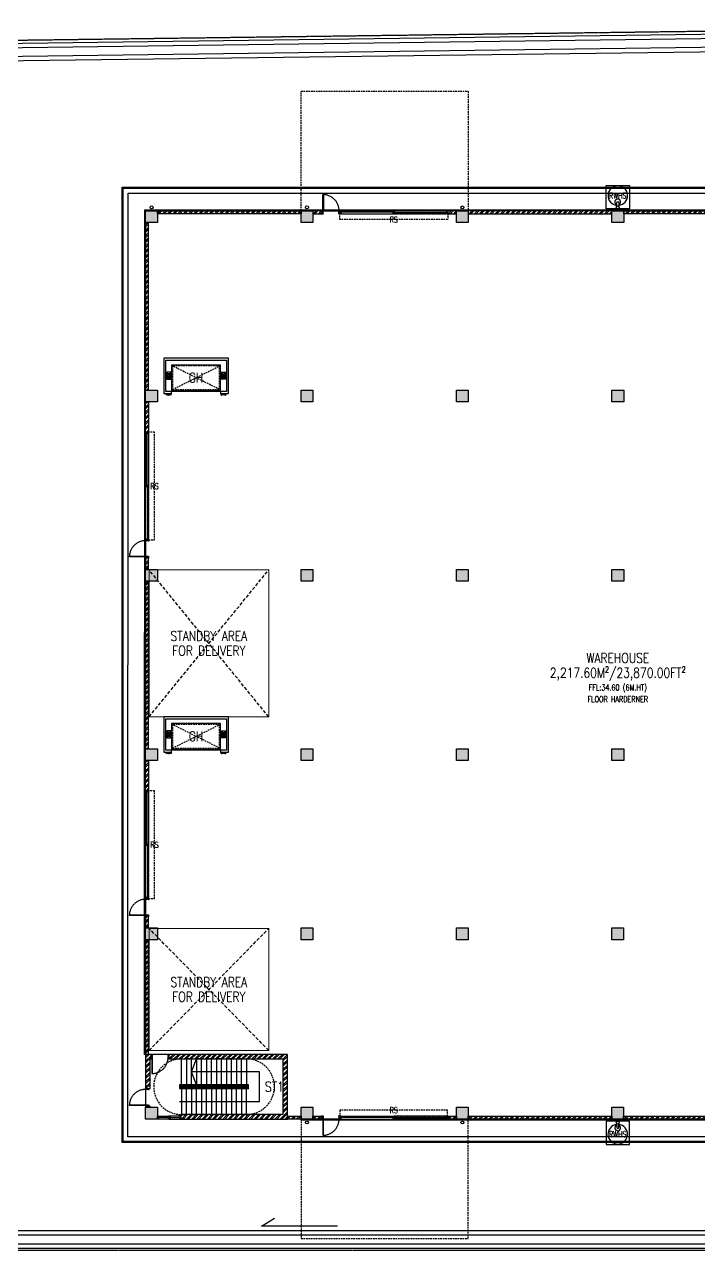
# Model space of a CAD drawing. Header units: millimetres. Extents: x -1052 to 3351, y 0 to 2015.
# Drawn here: x 915 to 1423, y 1023 to 1949 of the extents above; entities that cross this region are included whole.
import ezdxf
from ezdxf.enums import TextEntityAlignment as Align

# ---------------------------------------------------------------- set-up
doc = ezdxf.new("R2010")
doc.units = ezdxf.units.MM
for name, pattern in [('DASHED', [0.75, 0.5, -0.25]), ('HIDDEN', [0.375, 0.25, -0.125]), ('PHANTOM', [2.5, 1.25, -0.25, 0.25, -0.25, 0.25, -0.25])]:
    doc.linetypes.add(name, pattern=pattern)
for name, color, linetype in [('4', 9, 'Continuous'), ('BOUNDARY', 6, 'PHANTOM'), ('Column Existing', 9, 'Continuous'), ('DRAIN', 5, 'Continuous'), ('New Renovation', 7, 'Continuous')]:
    doc.layers.add(name, color=color, linetype=linetype)
doc.styles.add('TITLE$0$NOTES', font='romans.shx', dxfattribs={"width": 0.8})
pattern_1 = [(49.99833, (-90.8206, -3982.483), (5.3047774, -0.464264), [0.554693, -6.101625]), (354.99833, (-90.8206, -3982.483), (-1.02603, 5.5631745), [0.4437545, -4.8813]), (100.44977, (-90.3785, -3982.522), (4.2787477, 5.0989104), [0.4714167, -5.185583]), (46.18253, (-90.8206, -3981.004), (7.893184, -1.224396), [0.83204, -9.152437]), (96.63396, (-90.163, -3981.106), (6.912885, 7.204291), [0.707125, -7.778379]), (351.18249, (-90.8206, -3981.004), (6.912885, 7.204291), [0.665632, -7.32195]), (20.99833, (-90.081, -3981.374), (4.4145832, -2.9778616), [0.554693, -6.101625]), (325.99833, (-90.081, -3981.374), (1.7996947, 5.363091), [0.4437545, -4.8813]), (71.44977, (-89.713, -3981.622), (6.214278, 2.3852296), [0.4714166, -5.185583]), (37.498327, (-90.8206, -3982.4832), (0.0900051, 2.46205), [0, -4.8221326, 0, -4.955259, 0, -4.8997897]), (7.498327, (-90.8206, -3982.4832), (1.9457235, 2.9169763), [0, -2.8252372, 0, -4.711194, 0, -1.867467]), (327.498327, (-92.4699, -3982.4831), (3.94809726, -0.1669291), [0, -1.8489772, 0, -5.768809, 0, -7.6547658]), (317.49833, (-93.2095, -3982.483), (4.3132134, 0.7402414), [0, -2.4036704, 0, -3.8310808, 0, -5.435993])]

msp = doc.modelspace()

# ---------------------------------------------------------------- hatches: boundary and pattern name
at = {"layer": 'Column Existing'}
h = msp.add_hatch(dxfattribs=at)
h.set_pattern_fill('AR-CONC', color=8, scale=0.739591, angle=359.9983267)
h.set_pattern_definition(pattern_1)
h.paths.add_polyline_path([(1709.4276, 1808.0903), (1718.3027, 1808.09), (1718.3024, 1799.2149), (1709.4273, 1799.2152)])
h.paths.add_polyline_path([(1592.2024, 1808.0937), (1601.0775, 1808.0934), (1601.0773, 1799.2183), (1592.2022, 1799.2186)])
h.paths.add_polyline_path([(1474.9773, 1808.0971), (1483.8524, 1808.0968), (1483.8521, 1799.2218), (1474.977, 1799.222)])
h.paths.add_polyline_path([(1357.7521, 1808.1005), (1366.6272, 1808.1003), (1366.627, 1799.2252), (1357.7519, 1799.2254)])
h.paths.add_polyline_path([(1240.527, 1808.104), (1249.4021, 1808.1037), (1249.4018, 1799.2286), (1240.5267, 1799.2289)])
h.paths.add_polyline_path([(1123.3018, 1808.1074), (1132.1769, 1808.1071), (1132.1767, 1799.232), (1123.3016, 1799.2323)])
h.paths.add_polyline_path([(1006.0767, 1808.1108), (1014.9518, 1808.1105), (1014.9515, 1799.2354), (1006.0764, 1799.2357)])
h.paths.add_polyline_path([(1006.0727, 1672.7657), (1014.9478, 1672.7654), (1014.9475, 1663.8903), (1006.0725, 1663.8906)])
h.paths.add_polyline_path([(1709.4237, 1672.7451), (1718.2987, 1672.7449), (1718.2985, 1663.8698), (1709.4234, 1663.87)])
h.paths.add_polyline_path([(1709.4197, 1537.4), (1718.2948, 1537.3997), (1718.2945, 1528.5246), (1709.4194, 1528.5249)])
h.paths.add_polyline_path([(1709.4157, 1402.0549), (1718.2908, 1402.0546), (1718.2906, 1393.1795), (1709.4155, 1393.1798)])
h.paths.add_polyline_path([(1709.4118, 1266.7097), (1718.2869, 1266.7095), (1718.2866, 1257.8344), (1709.4115, 1257.8346)])
h.paths.add_polyline_path([(1709.4078, 1131.3646), (1718.2829, 1131.3643), (1718.2827, 1122.4892), (1709.4076, 1122.4895)])
h.paths.add_polyline_path([(1592.1827, 1131.368), (1601.0578, 1131.3678), (1601.0575, 1122.4927), (1592.1824, 1122.4929)])
h.paths.add_polyline_path([(1474.9575, 1131.3714), (1483.8326, 1131.3712), (1483.8324, 1122.4961), (1474.9573, 1122.4963)])
h.paths.add_polyline_path([(1357.7324, 1131.3749), (1366.6075, 1131.3746), (1366.6072, 1122.4995), (1357.7321, 1122.4998)])
h.paths.add_polyline_path([(1240.5072, 1131.3783), (1249.3823, 1131.378), (1249.382, 1122.5029), (1240.507, 1122.5032)])
h.paths.add_polyline_path([(1123.2821, 1131.3817), (1132.1571, 1131.3814), (1132.1569, 1122.5064), (1123.2818, 1122.5066)])
h.paths.add_polyline_path([(1006.0569, 1131.3851), (1014.932, 1131.3849), (1014.9317, 1122.5098), (1006.0566, 1122.51)])
h.paths.add_polyline_path([(1006.0609, 1266.7303), (1014.9359, 1266.73), (1014.9357, 1257.8549), (1006.0606, 1257.8552)])
h.paths.add_polyline_path([(1006.0648, 1402.0754), (1014.9399, 1402.0751), (1014.9396, 1393.2), (1006.0645, 1393.2003)])
h.paths.add_polyline_path([(1006.0688, 1537.4205), (1014.9438, 1537.4203), (1014.9436, 1528.5452), (1006.0685, 1528.5454)])
h = msp.add_hatch(dxfattribs=at)
h.set_pattern_fill('ANSI32', color=8, scale=7.395909, angle=359.9983267)
h.set_pattern_definition([(44.99833, (900.0701, 1016.6136), (-1.961079, 1.961194), []), (44.99833, (901.3776, 1016.6135), (-1.961079, 1.961194), [])])
h.paths.add_polyline_path([(1601.0576, 1124.7114), (1709.4076, 1124.7083), (1709.4076, 1122.4895), (1601.0575, 1122.4927)])
h.paths.add_polyline_path([(1718.2866, 1257.8344), (1718.2829, 1131.3643), (1716.0642, 1131.3644), (1716.0679, 1257.8344)])
h.paths.add_polyline_path([(1585.1563, 1122.4931), (1592.1824, 1122.4929), (1592.1825, 1124.7117), (1585.1564, 1124.7119)])
h.paths.add_polyline_path([(1366.6073, 1124.7183), (1474.9573, 1124.7151), (1474.9573, 1122.4963), (1366.6072, 1122.4995)])
h.paths.add_polyline_path([(1249.3821, 1124.7217), (1357.7322, 1124.7185), (1357.7321, 1122.4998), (1249.382, 1122.5029)])
h.paths.add_polyline_path([(1139.183, 1122.5062), (1132.1569, 1122.5064), (1132.157, 1124.7251), (1139.1831, 1124.7249)])
h.paths.add_polyline_path([(1113.0015, 1124.7257), (1123.2819, 1124.7254), (1123.2818, 1122.5066), (1113.0015, 1122.5069)])
h.paths.add_polyline_path([(1006.0606, 1257.8552), (1006.0581, 1171.323), (1008.2768, 1171.323), (1008.2794, 1257.8551)])
h.paths.add_polyline_path([(1006.0611, 1275.6054), (1006.0609, 1266.7303), (1008.2796, 1266.7302), (1008.2799, 1275.6053)])
h.paths.add_polyline_path([(1006.0639, 1370.273), (1006.0645, 1393.2003), (1008.2833, 1393.2002), (1008.2826, 1370.2729)])
h.paths.add_polyline_path([(1006.0685, 1528.5454), (1006.0648, 1402.0754), (1008.2836, 1402.0753), (1008.2873, 1528.5454)])
h.paths.add_polyline_path([(1006.069, 1546.2956), (1006.0688, 1537.4205), (1008.2875, 1537.4205), (1008.2878, 1546.2956)])
h.paths.add_polyline_path([(1006.0718, 1640.9633), (1006.0725, 1663.8906), (1008.2912, 1663.8905), (1008.2906, 1640.9632)])
h.paths.add_polyline_path([(1006.0764, 1799.2357), (1006.0727, 1672.7657), (1008.2915, 1672.7656), (1008.2952, 1799.2356)])
h.paths.add_polyline_path([(1014.9518, 1808.1105), (1123.3018, 1808.1074), (1123.3018, 1805.8886), (1014.9517, 1805.8918)])
h.paths.add_polyline_path([(1139.203, 1808.1069), (1132.1769, 1808.1071), (1132.1768, 1805.8883), (1139.203, 1805.8881)])
h.paths.add_polyline_path([(1357.7521, 1808.1005), (1249.4021, 1808.1037), (1249.402, 1805.8849), (1357.7521, 1805.8818)])
h.paths.add_polyline_path([(1366.6272, 1808.1003), (1474.9773, 1808.0971), (1474.9772, 1805.8783), (1366.6272, 1805.8815)])
h.paths.add_polyline_path([(1585.1763, 1808.0939), (1592.2024, 1808.0937), (1592.2024, 1805.8749), (1585.1763, 1805.8751)])
h.paths.add_polyline_path([(1601.0775, 1808.0934), (1669.4897, 1808.0914), (1669.4896, 1805.8727), (1601.0775, 1805.8747)])
h.paths.add_polyline_path([(1718.2906, 1393.1795), (1718.2869, 1266.7095), (1716.0681, 1266.7095), (1716.0718, 1393.1796)])
h.paths.add_polyline_path([(1718.2908, 1402.0546), (1718.2945, 1528.5246), (1716.0758, 1528.5247), (1716.0721, 1402.0547)])
h.paths.add_polyline_path([(1718.2985, 1663.8698), (1718.2948, 1537.3997), (1716.076, 1537.3998), (1716.0797, 1663.8698)])
h.paths.add_polyline_path([(1716.0808, 1701.1452), (1718.2996, 1701.1452), (1718.2987, 1672.7449), (1716.08, 1672.7449)])
h.paths.add_polyline_path([(1483.8524, 1808.0968), (1490.5087, 1808.0967), (1490.5086, 1805.8779), (1483.8523, 1805.8781)])
h.paths.add_polyline_path([(1490.4887, 1124.7147), (1483.8324, 1124.7149), (1483.8324, 1122.4961), (1490.4887, 1122.4959)])
h.paths.add_polyline_path([(1233.8507, 1124.7222), (1240.507, 1124.722), (1240.507, 1122.5032), (1233.8506, 1122.5034)])
h.paths.add_polyline_path([(1233.8706, 1805.8854), (1240.5269, 1805.8852), (1240.527, 1808.104), (1233.8707, 1808.1041)])
h = msp.add_hatch(dxfattribs=at)
h.set_pattern_fill('AR-CONC', color=8, scale=0.739591, angle=359.9983267)
h.set_pattern_definition(pattern_1)
h.paths.add_polyline_path([(1592.1945, 1537.4034), (1601.0696, 1537.4032), (1601.0694, 1528.5281), (1592.1943, 1528.5283)])
h.paths.add_polyline_path([(1474.9694, 1537.4068), (1483.8445, 1537.4066), (1483.8442, 1528.5315), (1474.9691, 1528.5317)])
h.paths.add_polyline_path([(1357.7442, 1537.4103), (1366.6193, 1537.41), (1366.6191, 1528.5349), (1357.744, 1528.5352)])
h.paths.add_polyline_path([(1240.5191, 1537.4137), (1249.3942, 1537.4134), (1249.3939, 1528.5383), (1240.5188, 1528.5386)])
h.paths.add_polyline_path([(1123.2939, 1537.4171), (1132.169, 1537.4168), (1132.1687, 1528.5418), (1123.2937, 1528.542)])
h.paths.add_polyline_path([(1592.1985, 1672.7485), (1601.0736, 1672.7483), (1601.0733, 1663.8732), (1592.1982, 1663.8735)])
h.paths.add_polyline_path([(1474.9733, 1672.752), (1483.8484, 1672.7517), (1483.8482, 1663.8766), (1474.9731, 1663.8769)])
h.paths.add_polyline_path([(1357.7482, 1672.7554), (1366.6233, 1672.7551), (1366.623, 1663.88), (1357.7479, 1663.8803)])
h.paths.add_polyline_path([(1240.523, 1672.7588), (1249.3981, 1672.7586), (1249.3979, 1663.8835), (1240.5228, 1663.8837)])
h.paths.add_polyline_path([(1123.2979, 1672.7622), (1132.173, 1672.762), (1132.1727, 1663.8869), (1123.2976, 1663.8872)])
h.paths.add_polyline_path([(1592.1866, 1266.7131), (1601.0617, 1266.7129), (1601.0615, 1257.8378), (1592.1864, 1257.8381)])
h.paths.add_polyline_path([(1474.9615, 1266.7166), (1483.8366, 1266.7163), (1483.8363, 1257.8412), (1474.9612, 1257.8415)])
h.paths.add_polyline_path([(1357.7363, 1266.72), (1366.6114, 1266.7197), (1366.6112, 1257.8446), (1357.7361, 1257.8449)])
h.paths.add_polyline_path([(1240.5112, 1266.7234), (1249.3863, 1266.7232), (1249.386, 1257.8481), (1240.5109, 1257.8483)])
h.paths.add_polyline_path([(1123.286, 1266.7268), (1132.1611, 1266.7266), (1132.1608, 1257.8515), (1123.2858, 1257.8518)])
h.paths.add_polyline_path([(1592.1906, 1402.0583), (1601.0657, 1402.058), (1601.0654, 1393.1829), (1592.1903, 1393.1832)])
h.paths.add_polyline_path([(1474.9654, 1402.0617), (1483.8405, 1402.0614), (1483.8403, 1393.1864), (1474.9652, 1393.1866)])
h.paths.add_polyline_path([(1357.7403, 1402.0651), (1366.6154, 1402.0649), (1366.6151, 1393.1898), (1357.74, 1393.19)])
h.paths.add_polyline_path([(1240.5151, 1402.0686), (1249.3902, 1402.0683), (1249.39, 1393.1932), (1240.5149, 1393.1935)])
h.paths.add_polyline_path([(1123.29, 1402.072), (1132.1651, 1402.0717), (1132.1648, 1393.1966), (1123.2897, 1393.1969)])
h = msp.add_hatch(dxfattribs=at)
h.set_pattern_fill('ANSI32', color=8, scale=7.395909, angle=359.9983267)
h.set_pattern_definition([(44.9983, (993.7794, 1122.5104), (-1.96108, 1.961194), []), (44.9983, (995.0868, 1122.5104), (-1.96108, 1.961194), [])])
h.paths.add_polyline_path([(1006.0569, 1131.3851), (1009.459, 1131.385), (1009.459, 1132.1246), (1006.0569, 1132.1247)])
h.paths.add_polyline_path([(1009.4601, 1167.9208), (1010.1997, 1167.9208), (1010.1998, 1171.3229), (1006.0581, 1171.323), (1006.0573, 1145.4374), (1006.0573, 1145.4374), (1009.4594, 1145.4373)])
h.paths.add_polyline_path([(1113.0029, 1171.3199), (1023.5124, 1171.3225), (1023.5123, 1167.9204), (1109.6007, 1167.9179), (1109.5995, 1125.9091), (1032.682, 1125.9114), (1032.6819, 1122.5093), (1113.0015, 1122.5069)])

# ---------------------------------------------------------------- linework, layer by layer
at = {"layer": '4'}
msp.add_lwpolyline([(1150.7537, 1041.5819), (1093.3928, 1041.5819), (1103.2045, 1047.6168)], dxfattribs=at)
msp.add_lwpolyline([(1150.7537, 1041.5819), (1093.3928, 1041.5819), (1103.2045, 1047.6168)], dxfattribs=at)
at = {"layer": 'BOUNDARY'}
for p, q in [((-1051.5332, 1911.0744), (1803.3539, 1948.7238)), ((-1051.5332, 1911.0744), (1803.3539, 1948.7238)), ((1939.4602, 1023.2889), (-942.8866, 1023.373))]:
    msp.add_line(p, q, dxfattribs=at)
at = {"layer": 'DRAIN'}
for p, q in [((-1024.9117, 1909.2065), (1788.7577, 1946.3124)), ((-1024.9117, 1909.2065), (1788.7577, 1946.3124)), ((-1024.912, 1899.2212), (1780.151, 1936.2135)), ((-1024.912, 1899.2212), (1780.151, 1936.2135)), ((-1024.9118, 1905.8781), (1785.8888, 1942.9461)), ((-1024.9118, 1905.8781), (1785.8888, 1942.9461)), ((-922.795, 1897.2397), (1778.9433, 1932.8694)), ((-922.795, 1897.2397), (1778.9433, 1932.8694)), ((1807.3861, 1038.0845), (-918.4271, 1038.1641)), ((1817.3703, 1028.0998), (-918.4274, 1028.1797)), ((1810.7141, 1034.7563), (-918.4272, 1034.836)), ((1820.6983, 1024.7715), (-918.4275, 1024.8515))]:
    msp.add_line(p, q, dxfattribs=at)
at = {"layer": 'New Renovation', "linetype": 'ByBlock'}
for p, q in [((1139.203, 1808.4767), (1139.2029, 1805.5183)), ((1139.7207, 1808.1069), (1152.5157, 1808.1065)), ((1139.9426, 1805.8881), (1139.9425, 1805.5183)), ((1151.776, 1805.8878), (1151.776, 1805.518)), ((1152.5157, 1808.4763), (1152.5156, 1805.518)), ((1005.6996, 1559.6083), (1008.658, 1559.6082)), ((1006.0694, 1559.0906), (1006.069, 1546.8134)), ((1008.2882, 1558.8686), (1008.658, 1558.8686)), ((1005.6992, 1546.2956), (1008.6576, 1546.2956)), ((1008.2878, 1547.0352), (1008.6576, 1547.0352)), ((1005.6917, 1288.918), (1008.65, 1288.9179)), ((1006.0615, 1288.4003), (1006.0611, 1276.1231)), ((1008.2802, 1288.1783), (1008.65, 1288.1783)), ((1005.6913, 1275.6054), (1008.6496, 1275.6053)), ((1008.2799, 1276.3449), (1008.6497, 1276.3449)), ((1010.1997, 1168.7344), (1010.1998, 1171.6927)), ((1010.9394, 1171.3229), (1010.9394, 1171.6927)), ((1022.7728, 1171.3226), (1022.7728, 1171.6923)), ((1023.5123, 1168.734), (1023.5124, 1171.6923)), ((1005.6875, 1145.4374), (1008.6459, 1145.4373)), ((1008.2761, 1144.6977), (1008.6459, 1144.6977)), ((1005.6871, 1132.1247), (1008.6455, 1132.1246)), ((1008.2757, 1132.8642), (1008.6455, 1132.8642)), ((1139.183, 1122.1364), (1139.1831, 1125.0947)), ((1151.9779, 1122.5058), (1139.7007, 1122.5061)), ((1139.9227, 1124.7249), (1139.9227, 1125.0947)), ((1151.7561, 1124.7246), (1151.7561, 1125.0944)), ((1152.4956, 1122.136), (1152.4957, 1125.0943))]:
    msp.add_line(p, q, dxfattribs=at)
at = {"layer": 'New Renovation'}
for p, q in [((1022.1481, 1685.7889), (1022.614, 1685.7889)), ((1022.3811, 1686.0219), (1022.3811, 1685.556)), ((1022.8248, 1684.478), (1022.8248, 1684.1222)), ((1024.3779, 1684.478), (1024.3779, 1684.1222)), ((1025.0547, 1685.7888), (1024.5888, 1685.7889)), ((1024.8217, 1686.0218), (1024.8217, 1685.5559)), ((1063.1954, 1685.7877), (1063.6613, 1685.7877)), ((1063.4284, 1686.0207), (1063.4284, 1685.5548)), ((1063.8721, 1684.4768), (1063.8721, 1684.121)), ((1065.4252, 1684.4768), (1065.4252, 1684.121)), ((1066.102, 1685.7876), (1065.6361, 1685.7877)), ((1065.869, 1686.0206), (1065.869, 1685.5547)), ((1022.148, 1681.3514), (1022.6139, 1681.3514)), ((1022.3809, 1681.1184), (1022.3809, 1681.5843)), ((1022.5918, 1684.2451), (1023.0577, 1684.2451)), ((1022.5918, 1682.9045), (1023.0577, 1682.9045)), ((1022.8247, 1682.6716), (1022.8247, 1683.1374)), ((1024.6108, 1682.9044), (1024.1449, 1682.9045)), ((1024.6109, 1684.245), (1024.145, 1684.245)), ((1024.3779, 1682.6715), (1024.3779, 1683.1374)), ((1025.0545, 1681.3513), (1024.5886, 1681.3513)), ((1024.8216, 1681.1184), (1024.8216, 1681.5842)), ((1063.1953, 1681.3502), (1063.6612, 1681.3502)), ((1063.4282, 1681.1172), (1063.4282, 1681.5831)), ((1063.6391, 1684.2439), (1064.105, 1684.2439)), ((1063.6391, 1682.9033), (1064.105, 1682.9033)), ((1063.872, 1682.6704), (1063.872, 1683.1362)), ((1065.6581, 1682.9032), (1065.1922, 1682.9033)), ((1065.6582, 1684.2438), (1065.1923, 1684.2438)), ((1065.4252, 1682.6703), (1065.4252, 1683.1362)), ((1066.1018, 1681.3501), (1065.6359, 1681.3501)), ((1065.8689, 1681.1172), (1065.8689, 1681.583)), ((1022.1401, 1410.6611), (1022.606, 1410.6611)), ((1022.1402, 1415.0987), (1022.6061, 1415.0986)), ((1022.373, 1410.4282), (1022.373, 1410.894)), ((1022.3732, 1415.3316), (1022.3732, 1414.8657)), ((1022.5839, 1413.5548), (1023.0498, 1413.5548)), ((1022.5839, 1412.2142), (1023.0498, 1412.2142)), ((1022.8168, 1411.9813), (1022.8168, 1412.4472)), ((1022.8169, 1413.7878), (1022.8169, 1413.4319)), ((1024.6029, 1412.2142), (1024.137, 1412.2142)), ((1024.603, 1413.5548), (1024.1371, 1413.5548)), ((1024.37, 1413.7877), (1024.37, 1413.4319)), ((1024.37, 1411.9812), (1024.37, 1412.4471)), ((1025.0466, 1410.661), (1024.5807, 1410.661)), ((1025.0468, 1415.0986), (1024.5809, 1415.0986)), ((1024.8137, 1410.4281), (1024.8137, 1410.894)), ((1024.8138, 1415.3315), (1024.8138, 1414.8656)), ((1063.1874, 1410.6599), (1063.6533, 1410.6599)), ((1063.1875, 1415.0975), (1063.6534, 1415.0974)), ((1063.4203, 1410.427), (1063.4203, 1410.8928)), ((1063.4205, 1415.3304), (1063.4205, 1414.8645)), ((1063.6312, 1413.5536), (1064.0971, 1413.5536)), ((1063.6312, 1412.213), (1064.0971, 1412.213)), ((1063.8641, 1411.9801), (1063.8641, 1412.446)), ((1063.8642, 1413.7866), (1063.8642, 1413.4307)), ((1065.6502, 1412.213), (1065.1843, 1412.213)), ((1065.6503, 1413.5536), (1065.1844, 1413.5536)), ((1065.4173, 1413.7865), (1065.4173, 1413.4307)), ((1065.4173, 1411.98), (1065.4173, 1412.4459)), ((1066.0939, 1410.6598), (1065.628, 1410.6598)), ((1066.0941, 1415.0974), (1065.6282, 1415.0974)), ((1065.861, 1410.4269), (1065.861, 1410.8928)), ((1065.8611, 1415.3303), (1065.8611, 1414.8644)), ((1023.5124, 1171.3225), (1010.1998, 1171.3229)), ((1006.0573, 1145.4374), (1006.0569, 1132.1247)), ((1014.9318, 1125.0983), (1014.9317, 1122.14)), ((1015.3015, 1122.5098), (1015.3015, 1122.14)), ((1015.3016, 1125.0983), (1015.3016, 1124.7285)), ((1023.0673, 1123.6189), (1015.6714, 1123.6191)), ((1023.437, 1122.5095), (1023.437, 1122.1397)), ((1023.4371, 1125.0981), (1023.4371, 1124.7283)), ((1023.8069, 1125.0981), (1023.8068, 1122.1397)), ((1023.8069, 1125.0981), (1023.8068, 1122.1397)), ((1024.1766, 1122.5095), (1024.1766, 1122.1397)), ((1024.1767, 1125.0981), (1024.1767, 1124.7283)), ((1024.5464, 1123.6189), (1031.9424, 1123.6187)), ((1032.3121, 1122.5093), (1032.3121, 1122.1395)), ((1032.3122, 1125.0978), (1032.3122, 1124.728)), ((1032.682, 1125.0978), (1032.6819, 1122.1395))]:
    msp.add_line(p, q, dxfattribs=at)
at = {"layer": 'New Renovation', "linetype": 'HIDDEN', "ltscale": 5}
for p, q in [((1026.3745, 1673.2158), (1061.8754, 1690.9649)), ((1061.8749, 1673.2147), (1026.375, 1690.9659)), ((1026.3666, 1402.5255), (1061.8675, 1420.2746)), ((1061.867, 1402.5245), (1026.3671, 1420.2757))]:
    msp.add_line(p, q, dxfattribs=at)
for points in [[(1123.3018, 1808.1074), (1123.3045, 1898.3375), (1249.4047, 1898.3338), (1249.4021, 1808.1037)], [(1123.2818, 1122.5066), (1123.2792, 1032.2765), (1249.3794, 1032.2728), (1249.382, 1122.5029)]]:
    msp.add_lwpolyline(points, dxfattribs=at)
at = {"layer": 'New Renovation'}
for points in [[(1736.0323, 1104.7385), (988.3059, 1104.7604), (988.327, 1825.8615), (1736.0534, 1825.8397)], [(1735.2928, 1105.4782), (989.0456, 1105.4999), (989.0666, 1825.1219), (1735.3138, 1825.1001)], [(1731.5949, 1109.1762), (992.7436, 1109.1978), (992.7644, 1821.4238), (1731.6157, 1821.4022)], [(1006.0767, 1808.1108), (1014.9518, 1808.1105), (1014.9515, 1799.2354), (1006.0764, 1799.2357)], [(1014.9518, 1808.1105), (1123.3018, 1808.1074), (1123.3018, 1805.8886), (1014.9517, 1805.8918)], [(1123.3018, 1808.1074), (1132.1769, 1808.1071), (1132.1767, 1799.232), (1123.3016, 1799.2323)], [(1139.203, 1808.1069), (1132.1769, 1808.1071), (1132.1768, 1805.8883), (1139.203, 1805.8881)], [(1233.8706, 1805.8854), (1240.5269, 1805.8852), (1240.527, 1808.104), (1233.8707, 1808.1041)], [(1240.527, 1808.104), (1249.4021, 1808.1037), (1249.4018, 1799.2286), (1240.5267, 1799.2289)], [(1357.7521, 1808.1005), (1249.4021, 1808.1037), (1249.402, 1805.8849), (1357.7521, 1805.8818)], [(1357.7521, 1808.1005), (1366.6272, 1808.1003), (1366.627, 1799.2252), (1357.7519, 1799.2254)], [(1366.6272, 1808.1003), (1474.9773, 1808.0971), (1474.9772, 1805.8783), (1366.6272, 1805.8815)], [(1006.0764, 1799.2357), (1006.0727, 1672.7657), (1008.2915, 1672.7656), (1008.2952, 1799.2356)], [(1025.6349, 1671.7366), (1021.1973, 1671.7367), (1021.198, 1695.4036), (1067.0526, 1695.4023), (1067.052, 1671.7354), (1062.6144, 1671.7355), (1062.6144, 1670.2563), (1068.5311, 1670.2562), (1068.5319, 1696.8814), (1019.7189, 1696.8829), (1019.7181, 1670.2576), (1025.6348, 1670.2574)], [(1021.198, 1695.4036), (1067.0526, 1695.4023), (1067.052, 1671.7354), (1021.1973, 1671.7367)], [(1021.9372, 1680.9076), (1025.2653, 1680.9075), (1025.2655, 1686.2326), (1021.9373, 1686.2327)], [(1022.381, 1682.091), (1024.8216, 1682.0909), (1024.8217, 1685.0493), (1022.381, 1685.0493)], [(1025.6349, 1672.4762), (1062.6144, 1672.4751), (1062.615, 1691.7045), (1025.6354, 1691.7055)], [(1066.3126, 1680.9063), (1062.9845, 1680.9064), (1062.9846, 1686.2315), (1066.3128, 1686.2314)], [(1065.8689, 1682.0897), (1063.4283, 1682.0898), (1063.4283, 1685.0481), (1065.869, 1685.0481)], [(1006.0727, 1672.7657), (1014.9478, 1672.7654), (1014.9475, 1663.8903), (1006.0725, 1663.8906)], [(1123.2979, 1672.7622), (1132.173, 1672.762), (1132.1727, 1663.8869), (1123.2976, 1663.8872)], [(1240.523, 1672.7588), (1249.3981, 1672.7586), (1249.3979, 1663.8835), (1240.5228, 1663.8837)], [(1357.7482, 1672.7554), (1366.6233, 1672.7551), (1366.623, 1663.88), (1357.7479, 1663.8803)], [(1006.0718, 1640.9633), (1006.0725, 1663.8906), (1008.2912, 1663.8905), (1008.2906, 1640.9632)], [(1006.069, 1546.2956), (1006.0688, 1537.4205), (1008.2875, 1537.4205), (1008.2878, 1546.2956)], [(1006.0688, 1537.4205), (1014.9438, 1537.4203), (1014.9436, 1528.5452), (1006.0685, 1528.5454)], [(1123.2939, 1537.4171), (1132.169, 1537.4168), (1132.1687, 1528.5418), (1123.2937, 1528.542)], [(1240.5191, 1537.4137), (1249.3942, 1537.4134), (1249.3939, 1528.5383), (1240.5188, 1528.5386)], [(1357.7442, 1537.4103), (1366.6193, 1537.41), (1366.6191, 1528.5349), (1357.744, 1528.5352)], [(1006.0685, 1528.5454), (1006.0648, 1402.0754), (1008.2836, 1402.0753), (1008.2873, 1528.5454)], [(1025.627, 1401.0463), (1021.1894, 1401.0465), (1021.1901, 1424.7134), (1067.0447, 1424.712), (1067.044, 1401.0451), (1062.6065, 1401.0452), (1062.6065, 1399.5661), (1068.5232, 1399.5659), (1068.524, 1426.1912), (1019.711, 1426.1926), (1019.7102, 1399.5673), (1025.6269, 1399.5671)], [(1021.1901, 1424.7134), (1067.0447, 1424.712), (1067.044, 1401.0451), (1021.1894, 1401.0465)], [(1025.627, 1401.7859), (1062.6065, 1401.7848), (1062.6071, 1421.0142), (1025.6275, 1421.0153)], [(1021.9293, 1410.2174), (1025.2574, 1410.2173), (1025.2576, 1415.5423), (1021.9294, 1415.5424)], [(1022.3731, 1411.4007), (1024.8137, 1411.4006), (1024.8138, 1414.359), (1022.3731, 1414.3591)], [(1066.3047, 1410.2161), (1062.9766, 1410.2162), (1062.9767, 1415.5412), (1066.3049, 1415.5411)], [(1065.861, 1411.3994), (1063.4204, 1411.3995), (1063.4204, 1414.3579), (1065.8611, 1414.3578)], [(1006.0648, 1402.0754), (1014.9399, 1402.0751), (1014.9396, 1393.2), (1006.0645, 1393.2003)], [(1123.29, 1402.072), (1132.1651, 1402.0717), (1132.1648, 1393.1966), (1123.2897, 1393.1969)], [(1240.5151, 1402.0686), (1249.3902, 1402.0683), (1249.39, 1393.1932), (1240.5149, 1393.1935)], [(1357.7403, 1402.0651), (1366.6154, 1402.0649), (1366.6151, 1393.1898), (1357.74, 1393.19)], [(1006.0639, 1370.273), (1006.0645, 1393.2003), (1008.2833, 1393.2002), (1008.2826, 1370.2729)], [(1006.0611, 1275.6054), (1006.0609, 1266.7303), (1008.2796, 1266.7302), (1008.2799, 1275.6053)], [(1006.0609, 1266.7303), (1014.9359, 1266.73), (1014.9357, 1257.8549), (1006.0606, 1257.8552)], [(1123.286, 1266.7268), (1132.1611, 1266.7266), (1132.1608, 1257.8515), (1123.2858, 1257.8518)], [(1240.5112, 1266.7234), (1249.3863, 1266.7232), (1249.386, 1257.8481), (1240.5109, 1257.8483)], [(1357.7363, 1266.72), (1366.6114, 1266.7197), (1366.6112, 1257.8446), (1357.7361, 1257.8449)], [(1006.0606, 1257.8552), (1006.0581, 1171.323), (1008.2768, 1171.323), (1008.2794, 1257.8551)], [(1009.4601, 1167.9208), (1010.1997, 1167.9208), (1010.1998, 1171.3229), (1006.0581, 1171.323), (1006.0573, 1145.4374), (1006.0573, 1145.4374), (1009.4594, 1145.4373)], [(1113.0029, 1171.3199), (1023.5124, 1171.3225), (1023.5123, 1167.9204), (1109.6007, 1167.9179), (1109.5995, 1125.9091), (1032.682, 1125.9114), (1032.6819, 1122.5093), (1113.0015, 1122.5069)], [(1036.8983, 1146.9156), (1033.1264, 1146.9157), (1033.127, 1167.9201), (1036.8989, 1167.92)], [(1036.8983, 1146.9156), (1040.6702, 1146.9155), (1040.6708, 1167.9199), (1036.8989, 1167.92)], [(1044.4421, 1146.9154), (1040.6702, 1146.9155), (1040.6708, 1167.9199), (1044.4427, 1167.9198)], [(1044.4421, 1146.9154), (1048.214, 1146.9153), (1048.2146, 1167.9197), (1044.4427, 1167.9198)], [(1051.9859, 1146.9152), (1048.214, 1146.9153), (1048.2146, 1167.9197), (1051.9866, 1167.9196)], [(1051.9859, 1146.9152), (1055.7579, 1146.9151), (1055.7585, 1167.9195), (1051.9866, 1167.9196)], [(1059.5298, 1146.915), (1055.7579, 1146.9151), (1055.7585, 1167.9195), (1059.5304, 1167.9194)], [(1059.5298, 1146.915), (1063.3017, 1146.9149), (1063.3023, 1167.9192), (1059.5304, 1167.9194)], [(1067.0736, 1146.9148), (1063.3017, 1146.9149), (1063.3023, 1167.9192), (1067.0742, 1167.9191)], [(1067.0736, 1146.9148), (1070.8455, 1146.9146), (1070.8461, 1167.919), (1067.0742, 1167.9191)], [(1074.6174, 1146.9145), (1070.8455, 1146.9146), (1070.8461, 1167.919), (1074.618, 1167.9189)], [(1074.6174, 1146.9145), (1078.3893, 1146.9144), (1078.39, 1167.9188), (1074.618, 1167.9189)], [(1082.1613, 1146.9143), (1078.3893, 1146.9144), (1078.39, 1167.9188), (1082.1619, 1167.9187)], [(1031.6472, 1145.4366), (1083.6404, 1145.4351), (1083.6405, 1148.3935), (1031.6472, 1148.395)], [(1032.3868, 1146.1762), (1082.9008, 1146.1747), (1082.9009, 1147.6539), (1032.3868, 1147.6554)], [(1036.8983, 1146.9156), (1033.1264, 1146.9157), (1033.1258, 1125.9114), (1036.8977, 1125.9113)], [(1036.8983, 1146.9156), (1040.6702, 1146.9155), (1040.6696, 1125.9111), (1036.8977, 1125.9113)], [(1044.4421, 1146.9154), (1040.6702, 1146.9155), (1040.6696, 1125.9111), (1044.4415, 1125.911)], [(1044.4421, 1146.9154), (1048.214, 1146.9153), (1048.2134, 1125.9109), (1044.4415, 1125.911)], [(1051.9859, 1146.9152), (1048.214, 1146.9153), (1048.2134, 1125.9109), (1051.9853, 1125.9108)], [(1051.9859, 1146.9152), (1055.7579, 1146.9151), (1055.7572, 1125.9107), (1051.9853, 1125.9108)], [(1059.5298, 1146.915), (1055.7579, 1146.9151), (1055.7572, 1125.9107), (1059.5292, 1125.9106)], [(1059.5298, 1146.915), (1063.3017, 1146.9149), (1063.3011, 1125.9105), (1059.5292, 1125.9106)], [(1067.0736, 1146.9148), (1063.3017, 1146.9149), (1063.3011, 1125.9105), (1067.073, 1125.9104)], [(1067.0736, 1146.9148), (1070.8455, 1146.9146), (1070.8449, 1125.9103), (1067.073, 1125.9104)], [(1074.6174, 1146.9145), (1070.8455, 1146.9146), (1070.8449, 1125.9103), (1074.6168, 1125.9102)], [(1074.6174, 1146.9145), (1078.3893, 1146.9144), (1078.3887, 1125.91), (1074.6168, 1125.9102)], [(1082.1613, 1146.9143), (1078.3893, 1146.9144), (1078.3887, 1125.91), (1082.1606, 1125.9099)], [(1006.0569, 1131.3851), (1014.932, 1131.3849), (1014.9317, 1122.5098), (1006.0566, 1122.51)], [(1006.0569, 1131.3851), (1009.459, 1131.385), (1009.459, 1132.1246), (1006.0569, 1132.1247)], [(1123.2821, 1131.3817), (1132.1571, 1131.3814), (1132.1569, 1122.5064), (1123.2818, 1122.5066)], [(1240.5072, 1131.3783), (1249.3823, 1131.378), (1249.382, 1122.5029), (1240.507, 1122.5032)], [(1357.7324, 1131.3749), (1366.6075, 1131.3746), (1366.6072, 1122.4995), (1357.7321, 1122.4998)], [(1014.9318, 1124.7286), (1015.3016, 1124.7285), (1015.3016, 1124.3587), (1015.6714, 1124.3587), (1015.6713, 1122.8796), (1015.3015, 1122.8796), (1015.3015, 1122.5098), (1014.9317, 1122.5098)], [(1023.8068, 1122.5095), (1014.9317, 1122.5098), (1014.9318, 1124.7286), (1023.8069, 1124.7283)], [(1023.8069, 1124.7283), (1023.4371, 1124.7283), (1023.4371, 1124.3585), (1023.0673, 1124.3585), (1023.0672, 1122.8793), (1023.437, 1122.8793), (1023.437, 1122.5095), (1023.8068, 1122.5095)], [(1023.8069, 1124.7283), (1024.1767, 1124.7283), (1024.1767, 1124.3585), (1024.5465, 1124.3585), (1024.5464, 1122.8793), (1024.1766, 1122.8793), (1024.1766, 1122.5095), (1023.8068, 1122.5095)], [(1023.8068, 1122.5095), (1032.6819, 1122.5093), (1032.682, 1124.728), (1023.8069, 1124.7283)], [(1032.682, 1124.728), (1032.3122, 1124.728), (1032.3122, 1124.3583), (1031.9424, 1124.3583), (1031.9423, 1122.8791), (1032.3121, 1122.8791), (1032.3121, 1122.5093), (1032.6819, 1122.5093)], [(1113.0015, 1124.7257), (1123.2819, 1124.7254), (1123.2818, 1122.5066), (1113.0015, 1122.5069)], [(1139.183, 1122.5062), (1132.1569, 1122.5064), (1132.157, 1124.7251), (1139.1831, 1124.7249)], [(1233.8507, 1124.7222), (1240.507, 1124.722), (1240.507, 1122.5032), (1233.8506, 1122.5034)], [(1249.3821, 1124.7217), (1357.7322, 1124.7185), (1357.7321, 1122.4998), (1249.382, 1122.5029)], [(1366.6073, 1124.7183), (1474.9573, 1124.7151), (1474.9573, 1122.4963), (1366.6072, 1122.4995)]]:
    msp.add_lwpolyline(points, close=True, dxfattribs=at)
at = {"layer": 'New Renovation', "linetype": 'Continuous'}
for points in [[(1353.3152, 1827.33), (1371.0653, 1827.3295), (1371.0648, 1809.5793), (1353.3146, 1809.5798)], [(1353.294, 1103.2705), (1371.0442, 1103.27), (1371.0447, 1121.0202), (1353.2945, 1121.0207)]]:
    msp.add_lwpolyline(points, close=True, dxfattribs=at)
at = {"layer": 'New Renovation', "linetype": 'ByBlock'}
for points in [[(1139.7211, 1820.3841), (1140.2388, 1820.3841), (1140.2385, 1808.1069), (1139.7207, 1808.1069)], [(1139.7207, 1807.5152), (1139.7207, 1808.1069), (1139.203, 1808.1069), (1139.203, 1805.8881), (1139.9426, 1805.8881), (1139.9426, 1807.5152)], [(1151.9979, 1807.5149), (1151.9979, 1808.1065), (1152.5157, 1808.1065), (1152.5156, 1805.8878), (1151.776, 1805.8878), (1151.7761, 1807.5149)], [(1006.6611, 1559.0905), (1006.0694, 1559.0906), (1006.0694, 1559.6083), (1008.2882, 1559.6082), (1008.2882, 1558.8686), (1006.6611, 1558.8687)], [(993.7918, 1546.8137), (993.7919, 1547.3314), (1006.0691, 1547.3311), (1006.069, 1546.8134)], [(1006.6607, 1546.8133), (1006.069, 1546.8134), (1006.069, 1546.2956), (1008.2878, 1546.2956), (1008.2878, 1547.0352), (1006.6607, 1547.0352)], [(1006.6531, 1288.4003), (1006.0615, 1288.4003), (1006.0615, 1288.918), (1008.2802, 1288.9179), (1008.2802, 1288.1783), (1006.6531, 1288.1784)], [(993.7839, 1276.1234), (993.7839, 1276.6411), (1006.0611, 1276.6408), (1006.0611, 1276.1231)], [(1006.6528, 1276.1231), (1006.0611, 1276.1231), (1006.0611, 1275.6054), (1008.2799, 1275.6053), (1008.2799, 1276.3449), (1006.6528, 1276.3449)], [(1010.7174, 1169.6958), (1010.7174, 1169.1041), (1010.1997, 1169.1041), (1010.1998, 1171.3229), (1010.9394, 1171.3229), (1010.9393, 1169.6958)], [(1010.7171, 1156.8269), (1011.2348, 1156.8269), (1011.2351, 1169.1041), (1010.7174, 1169.1041)], [(1022.9947, 1169.6954), (1022.9946, 1169.1038), (1023.5123, 1169.1038), (1023.5124, 1171.3225), (1022.7728, 1171.3226), (1022.7728, 1169.6955)], [(1006.649, 1144.9196), (1006.0573, 1144.9196), (1006.0573, 1145.4374), (1008.2761, 1145.4373), (1008.2761, 1144.6977), (1006.649, 1144.6978)], [(993.7797, 1132.6428), (993.7797, 1133.1605), (1006.057, 1133.1601), (1006.0569, 1132.6424)], [(1006.6486, 1132.6424), (1006.0569, 1132.6424), (1006.0569, 1132.1247), (1008.2757, 1132.1247), (1008.2757, 1132.8642), (1006.6486, 1132.8643)], [(1139.7007, 1123.0978), (1139.7007, 1122.5061), (1139.183, 1122.5062), (1139.1831, 1124.7249), (1139.9227, 1124.7249), (1139.9226, 1123.0978)], [(1139.7004, 1110.2289), (1140.2181, 1110.2289), (1140.2184, 1122.5061), (1139.7007, 1122.5061)], [(1151.9779, 1123.0975), (1151.9779, 1122.5058), (1152.4956, 1122.5058), (1152.4957, 1124.7245), (1151.7561, 1124.7246), (1151.7561, 1123.0975)]]:
    msp.add_lwpolyline(points, close=True, dxfattribs=at)
at = {"layer": 'New Renovation', "linetype": 'Continuous'}
for points in [[(1361.4502, 1811.5159), (1361.4503, 1814.4165, -1), (1362.9295, 1814.4165), (1362.9294, 1811.5158)], [(1361.43, 1119.0842), (1361.4299, 1116.1836, 1), (1362.9091, 1116.1835), (1362.9091, 1119.0842)]]:
    msp.add_lwpolyline(points, format="xyb", dxfattribs=at)
at = {"layer": 'New Renovation'}
for points in [[(1006.0581, 1171.323), (1005.3185, 1171.3231), (1005.3371, 1808.8504), (1669.4897, 1808.831), (1669.4897, 1808.0914)], [(1022.6765, 1670.2575), (1021.9368, 1668.7783), (1021.1973, 1670.2575)], [(1022.6765, 1670.2575), (1023.416, 1668.7783), (1024.1556, 1670.2575)], [(1025.6348, 1670.2574), (1024.8952, 1668.7783), (1024.1556, 1670.2575)], [(1062.6144, 1670.2563), (1063.3539, 1668.7771), (1064.0935, 1670.2563)], [(1065.5727, 1670.2562), (1064.8331, 1668.7771), (1064.0935, 1670.2563)], [(1065.5727, 1670.2562), (1066.3123, 1668.777), (1067.0519, 1670.2562)], [(1718.2987, 1672.7449), (1719.0383, 1672.7448), (1719.0222, 1121.7496), (1123.2818, 1121.767), (1123.2818, 1122.5066)], [(1022.6685, 1399.5672), (1021.9289, 1398.0881), (1021.1894, 1399.5673)], [(1022.6685, 1399.5672), (1023.4081, 1398.088), (1024.1477, 1399.5672)], [(1025.6269, 1399.5671), (1024.8873, 1398.088), (1024.1477, 1399.5672)], [(1062.6065, 1399.5661), (1063.346, 1398.0869), (1064.0856, 1399.566)], [(1065.5648, 1399.566), (1064.8252, 1398.0868), (1064.0856, 1399.566)], [(1065.5648, 1399.566), (1066.3044, 1398.0868), (1067.044, 1399.5659)], [(1044.4422, 1148.3946), (1040.6705, 1158.1573), (1044.4427, 1167.9198)], [(1031.6469, 1135.674), (1091.9235, 1135.6723), (1091.9242, 1158.1558), (1040.5226, 1158.1573)]]:
    msp.add_lwpolyline(points, dxfattribs=at)
at = {"layer": 'New Renovation', "linetype": 'HIDDEN', "ltscale": 5}
for points in [[(1233.8706, 1805.8854), (1233.8705, 1801.4478), (1152.5155, 1801.4502), (1152.5156, 1805.8878)], [(1026.3745, 1673.2158), (1061.8749, 1673.2147), (1061.8754, 1690.9649), (1026.375, 1690.9659)], [(1008.2882, 1559.6082), (1012.7257, 1559.6081), (1012.7281, 1640.9631), (1008.2906, 1640.9632)], [(1026.3666, 1402.5255), (1061.867, 1402.5245), (1061.8675, 1420.2746), (1026.3671, 1420.2757)], [(1008.2803, 1288.9179), (1012.7178, 1288.9178), (1012.7202, 1370.2728), (1008.2826, 1370.2729)], [(1233.8507, 1124.7222), (1233.8508, 1129.1597), (1152.4958, 1129.1621), (1152.4957, 1124.7245)]]:
    msp.add_lwpolyline(points, close=True, dxfattribs=at)
at = {"layer": 'New Renovation', "ltscale": 10}
for points in [[(1152.5156, 1805.8878), (1152.5157, 1808.1065), (1153.2553, 1808.1065), (1153.2552, 1805.8877)], [(1192.8234, 1808.1053), (1192.8233, 1806.996), (1153.2552, 1806.9971), (1153.2553, 1808.1065)], [(1153.2552, 1806.9971), (1153.2552, 1805.8877), (1192.8233, 1805.8866), (1192.8233, 1806.996)], [(1193.5629, 1805.8866), (1193.563, 1808.1053), (1192.8234, 1808.1053), (1192.8233, 1805.8866)], [(1193.563, 1808.1053), (1193.5629, 1806.9959), (1233.131, 1806.9948), (1233.1311, 1808.1042)], [(1233.131, 1806.9948), (1233.131, 1805.8854), (1193.5629, 1805.8866), (1193.5629, 1806.9959)], [(1233.8706, 1805.8854), (1233.8707, 1808.1041), (1233.1311, 1808.1042), (1233.131, 1805.8854)], [(1006.0706, 1600.6556), (1007.18, 1600.6555), (1007.1811, 1640.2236), (1006.0718, 1640.2237)], [(1008.2906, 1640.9632), (1006.0718, 1640.9633), (1006.0718, 1640.2237), (1008.2905, 1640.2236)], [(1007.1811, 1640.2236), (1008.2905, 1640.2236), (1008.2894, 1600.6555), (1007.18, 1600.6555)], [(1006.0706, 1599.916), (1007.18, 1599.9159), (1007.1788, 1560.3478), (1006.0694, 1560.3479)], [(1008.2894, 1599.9159), (1006.0706, 1599.916), (1006.0706, 1600.6556), (1008.2894, 1600.6555)], [(1007.1788, 1560.3478), (1008.2882, 1560.3478), (1008.2894, 1599.9159), (1007.18, 1599.9159)], [(1008.2882, 1559.6082), (1006.0694, 1559.6083), (1006.0694, 1560.3479), (1008.2882, 1560.3478)], [(1008.2826, 1370.2729), (1006.0639, 1370.273), (1006.0639, 1369.5334), (1008.2826, 1369.5333)], [(1006.0627, 1329.9653), (1007.1721, 1329.9653), (1007.1732, 1369.5334), (1006.0639, 1369.5334)], [(1007.1732, 1369.5334), (1008.2826, 1369.5333), (1008.2815, 1329.9652), (1007.1721, 1329.9653)], [(1006.0627, 1329.2257), (1007.1721, 1329.2257), (1007.1709, 1289.6575), (1006.0615, 1289.6576)], [(1008.2815, 1329.2256), (1006.0627, 1329.2257), (1006.0627, 1329.9653), (1008.2815, 1329.9652)], [(1007.1709, 1289.6575), (1008.2803, 1289.6575), (1008.2815, 1329.2256), (1007.1721, 1329.2257)], [(1008.2803, 1288.9179), (1006.0615, 1288.918), (1006.0615, 1289.6576), (1008.2803, 1289.6575)], [(1152.4957, 1124.7245), (1152.4956, 1122.5058), (1153.2352, 1122.5057), (1153.2353, 1124.7245)], [(1192.8033, 1122.5046), (1192.8034, 1123.614), (1153.2353, 1123.6151), (1153.2352, 1122.5057)], [(1153.2353, 1123.6151), (1153.2353, 1124.7245), (1192.8034, 1124.7234), (1192.8034, 1123.614)], [(1193.543, 1124.7233), (1193.5429, 1122.5046), (1192.8033, 1122.5046), (1192.8034, 1124.7234)], [(1193.5429, 1122.5046), (1193.543, 1123.614), (1233.1111, 1123.6128), (1233.111, 1122.5034)], [(1233.1111, 1123.6128), (1233.1111, 1124.7222), (1193.543, 1124.7233), (1193.543, 1123.614)], [(1233.8507, 1124.7222), (1233.8506, 1122.5034), (1233.111, 1122.5034), (1233.1111, 1124.7222)]]:
    msp.add_lwpolyline(points, close=True, dxfattribs=at)
at = {"layer": 'New Renovation'}
for points in [[(1023.4018, 1682.3128, 0.41421356), (1023.4904, 1682.4013, -0.41421356), (1023.4018, 1682.3128), (1022.381, 1682.3128), (1022.381, 1682.091), (1024.8216, 1682.0909), (1024.8216, 1682.3128), (1023.8008, 1682.3128, -0.41421356), (1023.7122, 1682.4013), (1023.7123, 1684.7296, -0.41421356), (1023.8101, 1684.8274), (1024.8217, 1684.8274), (1024.8217, 1685.0493), (1022.381, 1685.0493), (1022.381, 1684.8274), (1023.3926, 1684.8274, -0.41421356), (1023.4904, 1684.7296), (1023.4904, 1682.4013)], [(1064.848, 1682.3116, -0.41421356), (1064.7595, 1682.4001, 0.41421356), (1064.848, 1682.3116), (1065.8689, 1682.3116), (1065.8689, 1682.0897), (1063.4283, 1682.0898), (1063.4283, 1682.3116), (1064.4491, 1682.3116, 0.41421356), (1064.5377, 1682.4001), (1064.5377, 1684.7284, 0.41421356), (1064.4399, 1684.8262), (1063.4283, 1684.8263), (1063.4283, 1685.0481), (1065.869, 1685.0481), (1065.869, 1684.8262), (1064.8574, 1684.8262, 0.41421356), (1064.7596, 1684.7284), (1064.7595, 1682.4001)], [(1023.3939, 1411.6225, 0.41421356), (1023.4825, 1411.7111, -0.41421356), (1023.3939, 1411.6225), (1022.3731, 1411.6226), (1022.3731, 1411.4007), (1024.8137, 1411.4006), (1024.8137, 1411.6225), (1023.7928, 1411.6225, -0.41421356), (1023.7043, 1411.7111), (1023.7044, 1414.0393, -0.41421356), (1023.8022, 1414.1371), (1024.8138, 1414.1371), (1024.8138, 1414.359), (1022.3731, 1414.3591), (1022.3731, 1414.1372), (1023.3847, 1414.1372, -0.41421356), (1023.4825, 1414.0393), (1023.4825, 1411.7111)], [(1064.8401, 1411.6213, -0.41421356), (1064.7516, 1411.7099, 0.41421356), (1064.8401, 1411.6213), (1065.861, 1411.6213), (1065.861, 1411.3994), (1063.4204, 1411.3995), (1063.4204, 1411.6214), (1064.4412, 1411.6213, 0.41421356), (1064.5297, 1411.7099), (1064.5298, 1414.0381, 0.41421356), (1064.432, 1414.136), (1063.4204, 1414.136), (1063.4204, 1414.3579), (1065.8611, 1414.3578), (1065.8611, 1414.1359), (1064.8495, 1414.1359, 0.41421356), (1064.7517, 1414.0381), (1064.7516, 1411.7099)]]:
    msp.add_lwpolyline(points, format="xyb", dxfattribs=at)
at = {"layer": 'New Renovation', "linetype": 'HIDDEN', "ltscale": 10, "const_width": 0.7396}
for points in [[(1008.6573, 1537.0507), (1098.8874, 1537.048), (1098.8842, 1426.1094), (1008.6541, 1426.112)], [(1008.6494, 1266.3604), (1098.8795, 1266.3578), (1098.8768, 1174.2787), (1008.6467, 1174.2813)]]:
    msp.add_lwpolyline(points, close=True, dxfattribs=at)
at = {"layer": 'New Renovation', "linetype": 'HIDDEN', "ltscale": 10}
for points in [[(1008.6541, 1426.112), (1098.8874, 1537.048)], [(1098.8842, 1426.1094), (1008.6573, 1537.0507)], [(1008.6467, 1174.2813), (1098.8795, 1266.3578)], [(1098.8768, 1174.2787), (1008.6494, 1266.3604)]]:
    msp.add_lwpolyline(points, dxfattribs=at)
at = {"layer": 'New Renovation'}
for centre, radius in [((1010.5143, 1810.6992), 1.1094), ((1127.7394, 1810.6958), 1.1094), ((1244.9646, 1810.6924), 1.1094), ((1022.3811, 1685.7889), 0.1165), ((1022.8248, 1684.2451), 0.1165), ((1024.3779, 1684.245), 0.1165), ((1024.8217, 1685.7888), 0.1165), ((1063.4284, 1685.7877), 0.1165), ((1063.8721, 1684.2439), 0.1165), ((1065.4252, 1684.2438), 0.1165), ((1065.869, 1685.7876), 0.1165), ((1022.3809, 1681.3514), 0.1165), ((1022.8247, 1682.9045), 0.1165), ((1024.3779, 1682.9045), 0.1165), ((1024.8216, 1681.3513), 0.1165), ((1063.4282, 1681.3502), 0.1165), ((1063.872, 1682.9033), 0.1165), ((1065.4252, 1682.9033), 0.1165), ((1065.8689, 1681.3501), 0.1165), ((1022.373, 1410.6611), 0.1165), ((1022.3732, 1415.0986), 0.1165), ((1022.8169, 1413.5548), 0.1165), ((1022.8168, 1412.2142), 0.1165), ((1024.37, 1413.5548), 0.1165), ((1024.37, 1412.2142), 0.1165), ((1024.8137, 1410.661), 0.1165), ((1024.8138, 1415.0986), 0.1165), ((1063.4203, 1410.6599), 0.1165), ((1063.4205, 1415.0975), 0.1165), ((1063.8642, 1413.5536), 0.1165), ((1063.8641, 1412.213), 0.1165), ((1065.4173, 1413.5536), 0.1165), ((1065.4173, 1412.213), 0.1165), ((1065.861, 1410.6598), 0.1165), ((1065.8611, 1415.0974), 0.1165), ((1127.7193, 1119.9179), 1.1094), ((1244.9444, 1119.9145), 1.1094)]:
    msp.add_circle(centre, radius, dxfattribs=at)
at = {"layer": 'New Renovation', "linetype": 'Continuous'}
for centre in [(1362.1898, 1810.689), (1362.1696, 1119.9111)]:
    msp.add_circle(centre, 1.1094, dxfattribs=at)
for centre, radius, start, end in [((1362.19, 1819.5641), 7.3959, 275.7374972, 264.2591563), ((1362.1899, 1814.7271), 2.1892, 289.7435248, 250.2531286), ((1362.1693, 1111.036), 7.3959, 95.7374972, 84.2591563), ((1362.1695, 1115.8729), 2.1892, 109.7435248, 70.2531286)]:
    msp.add_arc(centre, radius, start, end, dxfattribs=at)
at = {"layer": 'New Renovation', "linetype": 'DASHED', "ltscale": 300}
for centre, start, end in [((1139.6927, 1808.091), 0.0725199, 87.4563892), ((1006.085, 1546.7853), 90.0725199, 177.4563892), ((1006.077, 1276.095), 90.0725199, 177.4563892), ((1010.6894, 1169.1201), 272.5402642, 359.9241335), ((1006.0729, 1132.6144), 90.0725199, 177.4563892), ((1139.6727, 1122.5221), 272.5402642, 359.9241335)]:
    msp.add_arc(centre, 12.3053, start, end, dxfattribs=at)
at = {"layer": 'New Renovation', "linetype": 'HIDDEN', "ltscale": 5}
for centre, start, end in [((1033.1264, 1146.9157), 89.9983268, 269.9983267), ((1082.1613, 1146.9143), 269.9983267, 89.9983268)]:
    msp.add_arc(centre, 21.0044, start, end, dxfattribs=at)

# ---------------------------------------------------------------- texts
at = {"layer": 'New Renovation', "style": 'TITLE$0$NOTES', "width": 0.8}
for s, height, p in [('RWHS', 4.43755, (1362.19, 1819.5641)), ('RS', 4.43755, (1193.193, 1801.449)), ('GH', 7.39591, (1044.1249, 1682.0903)), ('RS', 4.43755, (1012.7269, 1600.2856)), ('STANDBY AREA', 7.395909, (1053.7709, 1487.127)), ('FOR DELIVERY', 7.395909, (1053.7706, 1476.0331)), ('WAREHOUSE', 7.39591, (1362.1798, 1470.4772)), ('2,217.60M²/23,870.00FT²', 7.395909, (1362.1795, 1459.3833)), ('FFL:34.60 (6M.HT)', 4.437545, (1362.1792, 1448.2894)), ('FLOOR HARDERNER', 4.437545, (1362.1789, 1439.4143)), ('GH', 7.39591, (1044.117, 1411.4001)), ('RS', 4.43755, (1012.719, 1329.5953)), ('STANDBY AREA', 7.395909, (1053.7633, 1225.8665)), ('FOR DELIVERY', 7.395909, (1053.7629, 1214.7726)), ('ST1', 7.39591, (1103.1656, 1146.9137)), ('RS', 4.43755, (1193.1733, 1129.1609)), ('RWHS', 4.43755, (1362.1693, 1111.036))]:
    msp.add_text(s, height=height, rotation=359.9983267, dxfattribs=at).set_placement(p, align=Align.MIDDLE_CENTER)

doc.saveas('drawing.dxf')
